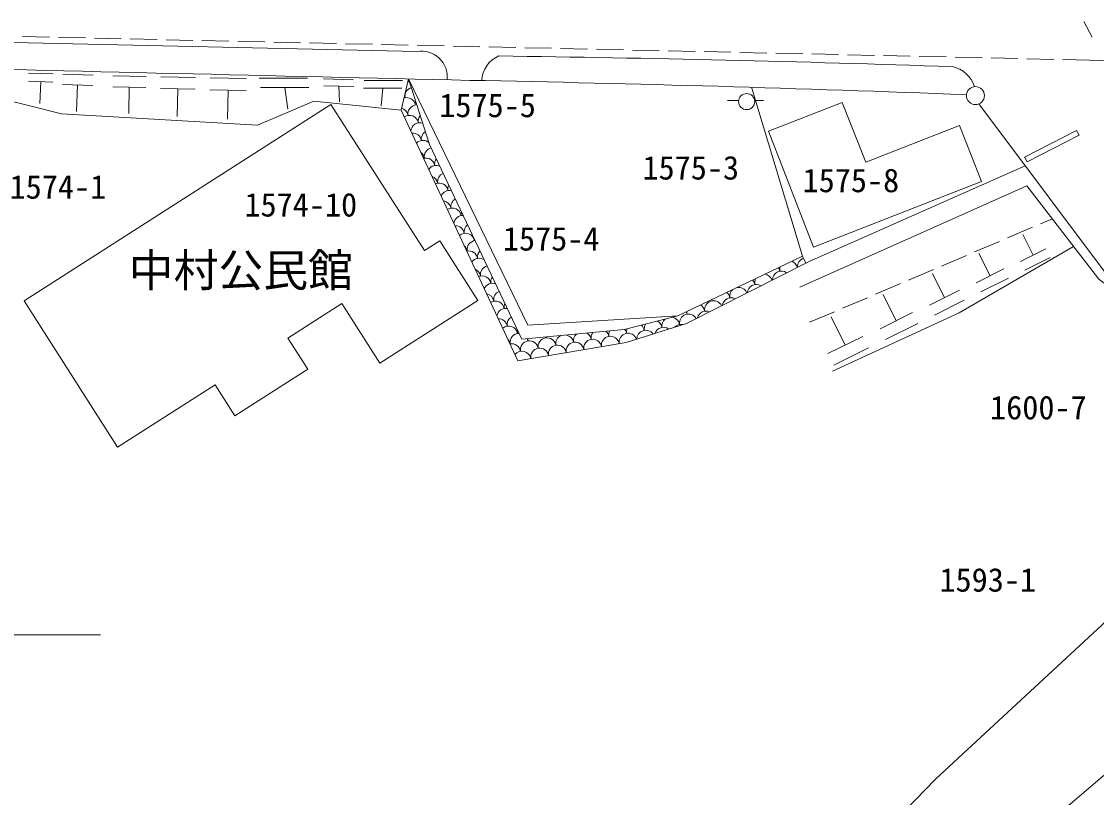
# Model space of a CAD drawing. Units: millimetres, scale not verified. Extents: x 40000 to 680000, y 20000 to 380000.
# Drawn here: x 232437 to 292368, y 244567 to 287820 of the extents above; entities that cross this region are included whole.
import ezdxf
from ezdxf.enums import TextEntityAlignment as Align

# ---------------------------------------------------------------- set-up
doc = ezdxf.new("R2010")
doc.units = ezdxf.units.MM
doc.header["$LTSCALE"] = 1000
doc.layers.add('M-WORK', color=1, linetype='Continuous', lineweight=13)
doc.styles.add('ＭＳ ゴシック', font='')
doc.styles.get('ＭＳ ゴシック').set_extended_font_data('MS Gothic')

msp = doc.modelspace()

# ---------------------------------------------------------------- linework, layer by layer
at = {"layer": 'M-WORK'}
for p, q in [((291653, 287820), (292133, 286943)), ((254486, 286146), (210305, 287120)), ((234000, 286945), (232500, 286978)), ((236000, 286901), (234500, 286934)), ((237999, 286857), (236499, 286890)), ((239999, 286813), (238499, 286846)), ((241998, 286769), (240498, 286802)), ((243998, 286725), (242498, 286758)), ((245997, 286681), (244498, 286714)), ((247997, 286637), (246497, 286670)), ((249996, 286593), (248497, 286626)), ((251996, 286549), (250496, 286582)), ((253995, 286505), (252496, 286538)), ((255995, 286460), (254495, 286494)), ((257994, 286416), (256495, 286449)), ((259994, 286372), (258494, 286405)), ((261993, 286328), (260494, 286361)), ((263993, 286284), (262493, 286317)), ((265992, 286240), (264493, 286273)), ((267992, 286196), (266492, 286229)), ((269991, 286152), (268492, 286185)), ((271991, 286108), (270491, 286141)), ((273990, 286064), (272491, 286097)), ((275990, 286020), (274490, 286053)), ((277989, 285976), (276490, 286009)), ((279989, 285932), (278489, 285965)), ((281988, 285888), (280489, 285921)), ((283988, 285843), (282488, 285877)), ((285987, 285799), (284488, 285832)), ((287987, 285755), (286487, 285788)), ((289986, 285711), (288487, 285744)), ((291986, 285667), (290486, 285700)), ((224495, 285211), (234665, 282681)), ((232835, 284949), (234209, 284899)), ((234740, 284881), (236429, 284820)), ((237535, 284796), (239387, 284758)), ((240200, 284741), (242137, 284701)), ((242959, 284683), (244984, 284641)), ((232819, 284491), (234193, 284441)), ((233506, 284466), (233462, 283256)), ((234720, 284317), (236409, 284257)), ((235565, 284287), (235511, 282799)), ((237522, 284179), (239374, 284140)), ((238448, 284160), (238417, 282683)), ((240186, 284095), (242123, 284055)), ((241155, 284075), (241123, 282531)), ((245681, 284664), (248384, 284656)), ((245757, 284146), (248460, 284139)), ((247109, 284142), (247286, 282935)), ((249273, 284619), (250954, 284572)), ((249290, 284242), (250971, 284195)), ((250131, 284219), (250170, 283339)), ((251510, 284112), (253640, 284112)), ((251545, 284535), (253675, 284535)), ((252575, 284112), (252494, 283124)), ((254008, 284619), (253600, 282887)), ((260670, 270885), (254008, 284619)), ((254008, 284619), (255188, 280972)), ((273131, 284152), (275973, 274741)), ((242945, 284009), (244970, 283967)), ((243958, 283988), (243924, 282373)), ((232577, 272253), (249688, 283201)), ((245595, 282044), (248728, 283386)), ((248728, 283386), (253600, 282887)), ((249688, 283201), (254905, 275047)), ((253600, 282887), (260106, 268910)), ((272418, 283424), (271796, 283424)), ((273794, 283424), (273308, 283424)), ((274075, 281704), (278197, 283314)), ((278197, 283314), (279500, 279980)), ((293948, 272361), (285815, 283228)), ((234665, 282681), (245595, 282044)), ((274075, 281704), (276597, 275250)), ((284739, 282027), (279500, 279980)), ((285958, 278908), (284739, 282027)), ((288359, 280264), (291256, 281751)), ((291256, 281751), (291394, 281485)), ((288496, 279997), (291394, 281485)), ((260334, 270110), (255188, 280972)), ((288359, 280264), (288496, 279997)), ((276356, 274452), (288396, 279780)), ((276597, 275250), (285958, 278908)), ((287411, 275760), (288791, 276349)), ((289251, 276545), (289908, 276825)), ((288840, 274792), (288267, 275944)), ((255750, 275587), (254905, 275047)), ((257879, 272260), (255750, 275587)), ((284705, 271586), (291094, 275288)), ((285572, 274976), (286951, 275564)), ((289552, 275147), (288129, 274438)), ((275973, 274741), (269036, 271419)), ((275973, 274741), (276160, 274353)), ((283732, 274191), (285112, 274780)), ((286432, 273642), (285811, 274889)), ((289789, 274672), (288365, 273963)), ((269505, 270993), (276356, 274452)), ((281892, 273407), (283272, 273995)), ((287203, 274026), (285662, 273258)), ((283889, 272427), (283218, 273775)), ((287459, 273512), (285918, 272744)), ((280053, 272622), (281432, 273210)), ((284722, 272842), (283056, 272012)), ((237795, 264099), (232577, 272253)), ((250290, 272094), (247291, 270175)), ((250290, 272094), (252419, 268767)), ((252419, 268767), (257879, 272260)), ((278213, 271837), (279593, 272426)), ((281202, 271144), (280478, 272598)), ((284998, 272287), (283333, 271457)), ((276373, 271053), (277753, 271641)), ((277647, 268333), (284705, 271586)), ((282101, 271591), (280304, 270696)), ((269036, 271419), (260670, 270885)), ((266032, 270644), (269036, 271419)), ((266148, 269925), (269505, 270993)), ((278364, 269788), (277584, 271354)), ((282399, 270992), (280602, 270097)), ((260334, 270110), (266032, 270644)), ((248399, 268442), (247291, 270175)), ((260106, 268910), (266148, 269925)), ((279332, 270270), (277396, 269306)), ((279654, 269625), (277718, 268661)), ((244335, 265842), (248399, 268442)), ((237795, 264099), (243227, 267575)), ((243227, 267575), (244335, 265842)), ((305651, 256770), (284238, 238541)), ((283386, 245581), (294661, 256030)), ((214434, 253637), (236836, 253637)), ((280477, 242603), (283386, 245581))]:
    msp.add_line(p, q, dxfattribs=at)
msp.add_lwpolyline([(275822, 273015), (288492, 278661), (292502, 273463), (293948, 272361)], dxfattribs=at)
for centre, radius in [((285617, 283688), 500), ((272863, 283356), 450)]:
    msp.add_circle(centre, radius, dxfattribs=at)
for centre, radius, start, end in [((254730, 284720), 1447, 354.0192, 99.70775), ((259614, 284498), 1508, 111.70592, 178.91532), ((241640, -993713), 1279731, 88.08814, 89.22022), ((992075, 32005032), 31728999, 268.6138, 268.67328), ((283985, 283674), 1669, 17.86667, 77.90311), ((257405, -1090878), 1376980, 87.72176, 88.56094), ((254316, 283654), 500, 107.46737, 189.54172), ((253740, 284064), 500, 49.55347, 61.27763), ((230308, -1130417), 1415217, 87.78037, 88.90155), ((253905, 283078), 500, 9.54172, 107.28577), ((253330, 283488), 500, 9.54172, 23.50159), ((253495, 282502), 500, 9.54172, 75.23667), ((254481, 282668), 500, 90.48529, 189.54172), ((254892, 283244), 500, 164.58612, 189.54172), ((254071, 282092), 500, 9.54172, 125.55158), ((255057, 282257), 500, 140.86364, 189.54172), ((254647, 281681), 500, 71.66691, 176.82864), ((255223, 281271), 500, 122.52305, 189.54172), ((254237, 281106), 500, 9.54172, 94.59394), ((254813, 280695), 500, 45.89948, 135.45161), ((254403, 280119), 500, 9.54172, 53.33444), ((255389, 280285), 500, 102.38692, 189.54172), ((254979, 279709), 500, 9.54172, 104.48835), ((255965, 279875), 500, 143.0825, 189.54172), ((255555, 279299), 500, 65.05724, 146.04652), ((256131, 278889), 500, 110.78324, 189.54172), ((255145, 278723), 500, 9.54172, 69.43271), ((255720, 278313), 500, 9.54172, 114.07288), ((256707, 278479), 500, 152.9423, 189.54172), ((256296, 277903), 500, 76.69658, 158.00646), ((255886, 277327), 500, 9.54172, 81.7772), ((256872, 277492), 500, 119.08148, 189.54172), ((256462, 276916), 500, 9.54172, 123.63227), ((257038, 276506), 500, 86.67111, 173.04648), ((257448, 277082), 500, 164.3518, 189.54172), ((256628, 275930), 500, 9.54172, 92.56175), ((257614, 276096), 500, 127.45946, 189.54172), ((257204, 275520), 500, 9.54172, 133.44437), ((258190, 275686), 500, 179.4314, 189.54172), ((256794, 274944), 500, 9.54172, 49.05235), ((257780, 275110), 500, 95.76561, 189.54172), ((257370, 274534), 500, 9.54172, 102.55773), ((257946, 274124), 500, 53.68352, 143.86168), ((258356, 274700), 500, 136.11146, 189.54172), ((276194, 274149), 500, 109.08344, 183.48119), ((257535, 273548), 500, 9.54172, 66.66237), ((258522, 273713), 500, 104.36855, 189.54172), ((274798, 273407), 500, 54.24554, 179.34431), ((274222, 273817), 500, 9.54172, 34.37181), ((275208, 273983), 500, 160.7146, 189.54172), ((275208, 273983), 500, 15.40854, 70.46568), ((258111, 273138), 500, 9.54172, 112.17964), ((259098, 273303), 500, 145.29539, 189.54172), ((272825, 273076), 500, 9.54172, 42.11008), ((273811, 273241), 500, 148.73946, 189.54172), ((273811, 273241), 500, 19.19783, 82.44083), ((258687, 272727), 500, 68.00181, 155.46903), ((259263, 272317), 500, 112.72557, 189.54172), ((271429, 272334), 500, 9.54172, 50.17423), ((272415, 272500), 500, 129.91056, 189.54172), ((272415, 272500), 500, 22.95392, 101.26972), ((272825, 273076), 500, 189.0702, 189.54172), ((271839, 272910), 500, 9.54172, 10.01211), ((273401, 272666), 500, 58.54413, 175.04571), ((258277, 272151), 500, 9.54172, 79.48569), ((258853, 271741), 500, 9.54172, 121.72272), ((259839, 271907), 500, 155.43087, 189.54172), ((271019, 271758), 500, 26.69353, 189.54172), ((270443, 272168), 500, 9.54172, 17.72331), ((271429, 272334), 500, 181.00606, 189.54172), ((272005, 271924), 500, 63.0528, 170.53705), ((259429, 271331), 500, 79.13799, 169.62898), ((269622, 271016), 500, 30.43271, 189.54172), ((269046, 271426), 500, 9.54172, 25.29266), ((270033, 271592), 500, 172.38026, 189.54172), ((270608, 271182), 500, 67.83895, 165.7509), ((270033, 271592), 500, 9.54172, 58.80002), ((259019, 270755), 500, 9.54172, 90.49939), ((260005, 270921), 500, 121.02651, 189.54172), ((266664, 270519), 500, 9.54172, 48.34813), ((267650, 270685), 500, 147.65353, 189.54172), ((267650, 270685), 500, 9.54172, 61.2672), ((268636, 270851), 500, 130.23219, 189.54172), ((268636, 270851), 500, 9.54172, 78.68853), ((269212, 270440), 500, 78.69457, 136.58143), ((259595, 270345), 500, 9.54172, 131.46038), ((260171, 269935), 500, 88.85833, 189.54172), ((260581, 270511), 500, 167.40103, 189.54172), ((262719, 269856), 500, 113.28406, 189.54172), ((262719, 269856), 500, 9.54172, 77.41686), ((263705, 270022), 500, 131.71682, 189.54172), ((263705, 270022), 500, 9.54172, 58.98411), ((264691, 270187), 500, 144.12146, 189.54172), ((264691, 270187), 500, 9.54172, 46.57946), ((265678, 270353), 500, 154.49338, 189.54172), ((266254, 269943), 500, 19.3615, 189.54172), ((265678, 270353), 500, 9.54172, 37.17151), ((266664, 270519), 500, 160.57259, 189.54172), ((267240, 270109), 500, 35.80273, 179.47326), ((268226, 270275), 500, 54.03836, 161.23763), ((259185, 269769), 500, 9.54172, 43.88966), ((259761, 269359), 500, 9.54172, 100.61268), ((260747, 269524), 500, 9.54172, 189.54172), ((260171, 269935), 500, 9.54172, 23.98425), ((261157, 270100), 500, 175.36803, 189.54172), ((261733, 269690), 500, 9.54172, 189.54172), ((261157, 270100), 500, 9.54172, 15.33289), ((262143, 270266), 500, 183.7933, 189.54172), ((262309, 269280), 500, 9.54172, 189.54172), ((263295, 269446), 500, 9.54172, 189.54172), ((264281, 269611), 500, 9.54172, 189.54172), ((265267, 269777), 500, 9.54172, 189.54172), ((260337, 268948), 500, 9.54172, 141.72191), ((261323, 269114), 500, 9.54172, 189.54172), ((1029972, -655974), 1161668, 127.97275, 129.77269), ((1279916, -956374), 1551647, 128.92511, 129.77174), ((647279, -178424), 545431, 128.62623, 130.98491), ((584268, -105062), 445823, 128.11732, 131.05126)]:
    msp.add_arc(centre, radius, start, end, dxfattribs=at)

# ---------------------------------------------------------------- texts
at = {"layer": 'M-WORK', "style": 'ＭＳ ゴシック'}
for s, height, p in [('1575-5', 1320, (255729, 282092)), ('1575-3', 1320, (267055, 278614)), ('1575-8', 1320, (275981, 277909)), ('1574-1', 1320, (231772, 277547)), ('1574-10', 1320, (244865, 276551)), ('1575-4', 1320, (259275, 274655)), ('中村公民館', 1833, (238414, 272491)), ('1600-7', 1320, (286434, 265248)), ('1593-1', 1320, (283611, 255643))]:
    msp.add_text(s, height=height, dxfattribs=at).set_placement(p, align=Align.BOTTOM_LEFT)

doc.saveas('drawing.dxf')
